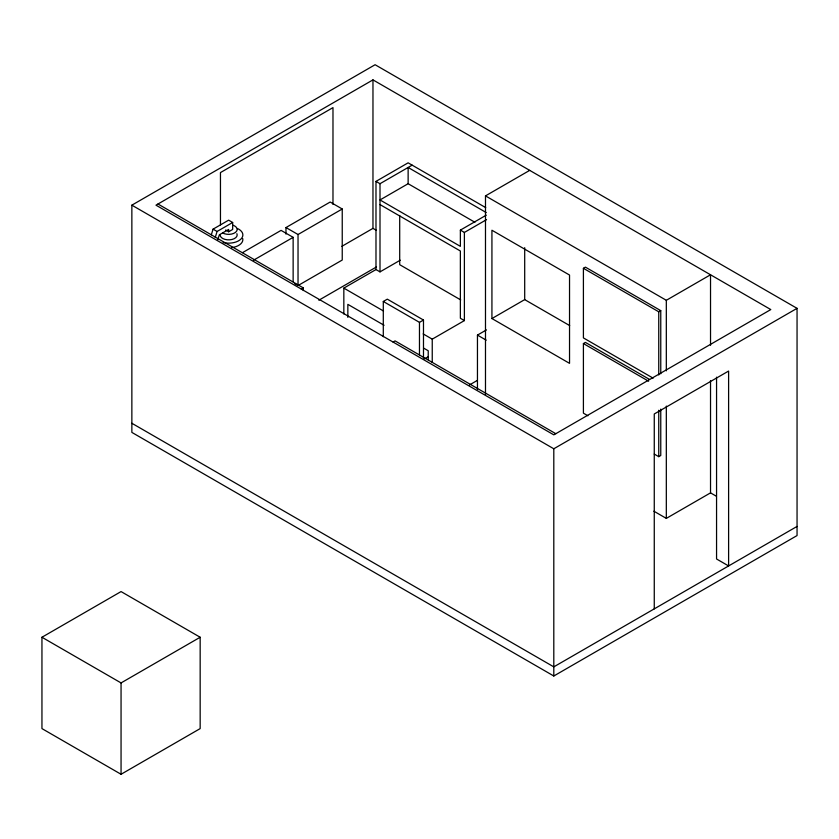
<?xml version="1.0" encoding="UTF-8"?>
<svg xmlns="http://www.w3.org/2000/svg" width="839" height="839" viewBox="0 0 839 839"><rect width="100%" height="100%" fill="white"/><g stroke="black" fill="none" stroke-linecap="round" stroke-linejoin="round"><path stroke-width="1.26" d="M211.313 234.805L213.075 229.152L228.648 220.164L232.665 222.482L232.665 229.446L228.648 231.763L225.639 230.022M215.245 237.427L217.091 231.47L232.665 222.482M217.741 239.776L219.357 234.805L228.648 229.446L228.648 231.763M131.859 205.167L375.106 64.729L797.05 308.343L797.05 535.565L553.803 676.003L131.859 432.4L131.859 205.167L553.803 448.781L797.05 308.343M372.967 79.883L155.97 205.167L553.803 434.854L770.8 309.57L372.967 79.883L372.967 228.376L341.861 246.33M242.544 252.633L281.075 230.379L293.136 237.343L293.136 281.841M285.973 234.102L285.973 227.558L330.178 202.031L342.239 208.995L342.239 260.038L298.034 285.554L298.034 234.511L342.239 208.995M400.255 260.184L380.004 271.878L375.987 269.56L375.987 181.392L408.132 162.829L485.729 207.632M375.987 181.392L380.004 183.71L412.148 165.147M253.462 260.247L293.136 237.343M474.916 222.272L408.132 183.71L380.004 199.955L460.37 246.351L460.37 230.117L486.253 215.172M301.264 289.056L303.278 287.892L303.278 290.514M485.487 394.393L485.487 195.886L529.692 170.369M318.841 300.226L376.48 266.949M343.833 313.996L343.833 288.113L375.987 269.56M460.37 230.117L464.387 232.434L486.557 219.629M383.297 336.712L383.297 301.474L387.314 299.156L423.485 320.037L423.485 358.201M383.297 301.474L419.469 322.354L423.485 320.037M393.061 342.06L395.075 340.896L555.817 433.7M423.171 333.922L432.242 339.155L464.387 320.592L464.387 232.434M491.927 318.547L569.534 363.35L569.534 275.045L491.927 230.232L491.927 318.547L524.7 299.617L569.691 325.595M424.618 358.83L428.005 356.869M653.13 378.158L583.409 337.907L583.409 268.302L585.412 267.138L660.765 310.64L660.765 373.806M477.454 389.485L477.454 335.097L486.452 329.905M469.462 384.954L477.36 380.392M41.95 637.252L121.057 591.579L200.164 637.252L200.164 728.598L121.057 774.271L41.95 728.598L41.95 637.252L121.057 682.925L200.164 637.252M587.898 415.766L583.409 413.166L583.409 343.56L585.412 342.396L649.512 379.406M485.487 195.886L666.323 300.299L710.528 274.773L710.528 345.29M583.409 268.302L658.751 311.804L660.765 310.64M654.252 454.067L658.751 456.668L660.765 455.504L660.765 409.107M653.885 511.203L666.323 518.387L710.528 492.86L710.528 380.549M797.05 526.431L553.803 666.869L131.859 423.265M486.242 212.561L408.132 167.475L408.132 183.71M380.004 204.59L460.37 250.997L460.37 318.275L464.387 320.592M583.409 343.56L648.631 381.221M372.967 228.376L376.375 230.337M460.726 299.922L399.7 264.684L399.7 215.476M477.454 335.097L486.221 340.162M285.973 227.558L298.034 234.511M710.738 492.986L716.401 496.258M343.833 288.113L383.507 311.017M384.073 325.27L347.849 304.358L347.849 317.373M423.695 348.143L428.226 350.754L428.226 359.868M213.075 229.152L217.091 231.47M157.973 204.013L303.278 287.892M294.751 283.655L296.943 284.924M716.558 377.172L716.558 558.984L728.609 565.947L728.609 371.058L654.263 413.973L654.263 608.873M666.323 300.299L666.323 370.817M666.323 406.076L666.323 518.387M658.751 311.804L658.751 374.96M658.751 410.261L658.751 456.668M553.803 448.781L553.803 676.003M524.7 247.673L524.7 299.617M432.242 339.155L432.242 362.448M419.469 322.354L419.469 354.981M380.004 183.71L380.004 271.878M332.978 204.391L332.978 107.612L220.458 172.582L220.458 224.883M121.057 682.925L121.057 774.271M232.906 225.177A8.526 4.919 0 0 1 235.413 232.434A8.526 4.919 0 0 1 222.618 232.927M237.385 228.481A14.211 8.201 0 0 1 240.898 239.115A14.211 8.201 0 0 1 223.111 242.502M242.744 238.591A14.211 8.201 0 0 1 231.606 247.62M236.881 233.682A8.526 4.919 0 0 1 229.76 239.828A8.526 4.919 0 0 1 220.122 234.951"/></g></svg>
